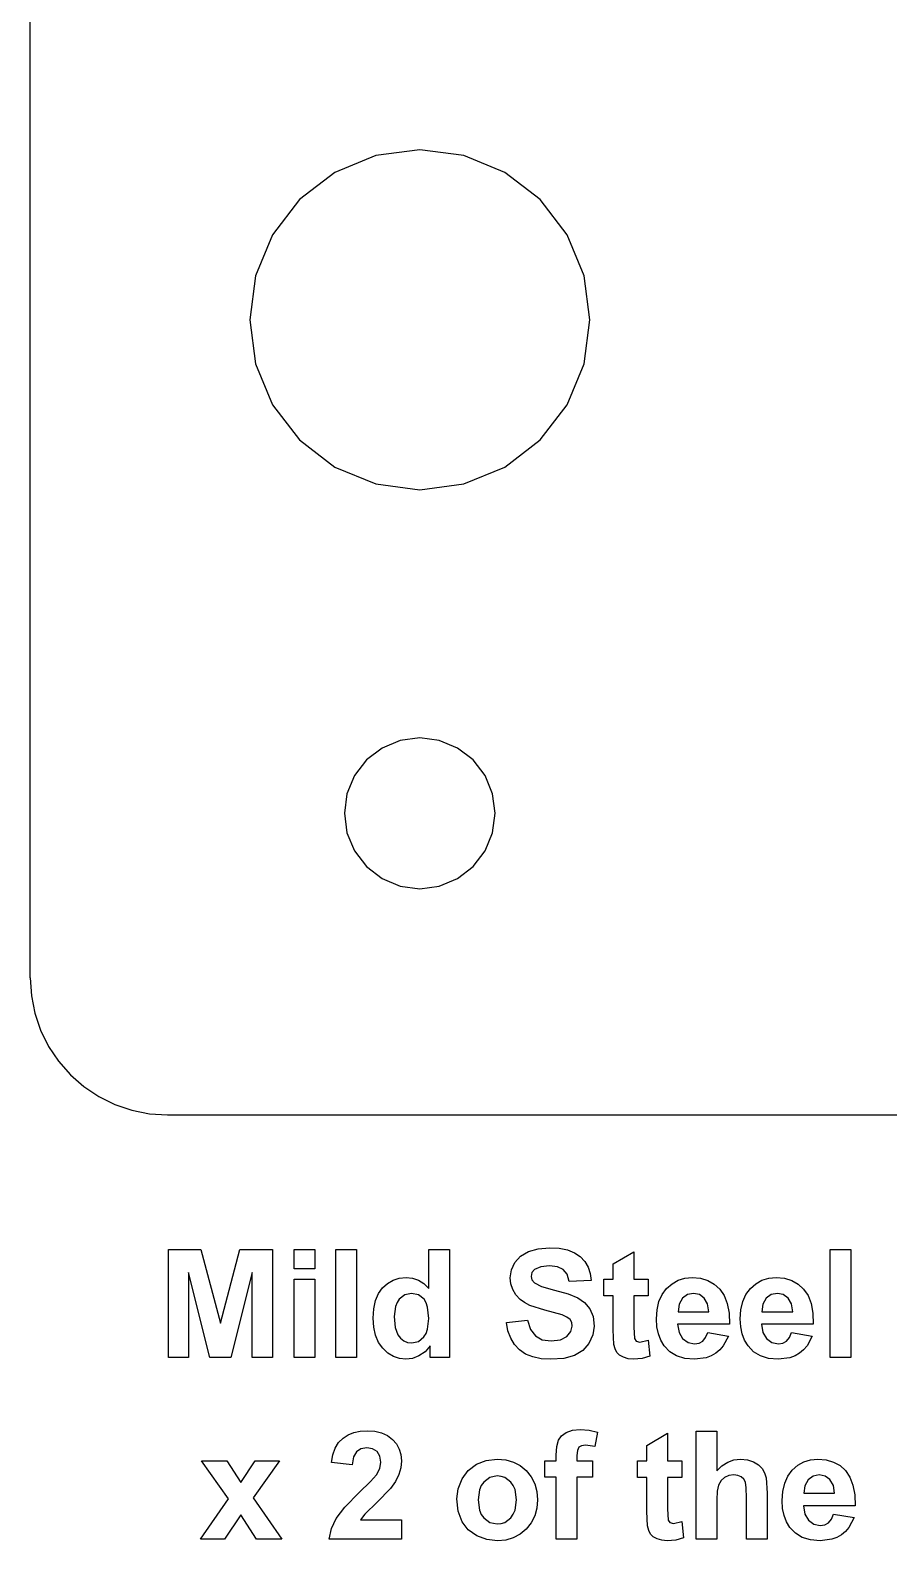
# Model space of a CAD drawing. Extents: x -235 to 145, y -3219 to -2628.
# Drawn here: x 7 to 38.3, y -3218.2 to -3163.1 of the extents above; entities that cross this region are included whole.
import ezdxf

# ---------------------------------------------------------------- set-up
doc = ezdxf.new("R2010")
doc.units = 0
doc.layers.add('Layer0', color=7, linetype='Continuous', true_color=0xffffff)
doc.layers.add('Mild Steel 2.5mm', color=7, linetype='Continuous', true_color=0xffffff)

msp = doc.modelspace()

# ---------------------------------------------------------------- linework, layer by layer
at = {"layer": 'Layer0'}
for p, q in [((7.034, -3197.69), (7.034, -3142.248)), ((19.629, -3167.702), (18.134, -3168.321)), ((21.234, -3167.49), (19.629, -3167.702)), ((22.838, -3167.702), (21.234, -3167.49)), ((24.334, -3168.321), (22.838, -3167.702)), ((18.134, -3168.321), (16.85, -3169.306)), ((25.618, -3169.306), (24.334, -3168.321)), ((16.85, -3169.306), (15.864, -3170.59)), ((26.603, -3170.59), (25.618, -3169.306)), ((15.864, -3170.59), (15.245, -3172.086)), ((27.222, -3172.086), (26.603, -3170.59)), ((15.245, -3172.086), (15.034, -3173.69)), ((27.434, -3173.69), (27.222, -3172.086)), ((15.034, -3173.69), (15.245, -3175.295)), ((27.222, -3175.295), (27.434, -3173.69)), ((15.245, -3175.295), (15.864, -3176.79)), ((26.603, -3176.79), (27.222, -3175.295)), ((15.864, -3176.79), (16.85, -3178.074)), ((25.618, -3178.074), (26.603, -3176.79)), ((16.85, -3178.074), (18.134, -3179.06)), ((24.334, -3179.06), (25.618, -3178.074)), ((18.134, -3179.06), (19.629, -3179.679)), ((22.838, -3179.679), (24.334, -3179.06)), ((19.629, -3179.679), (21.234, -3179.89)), ((21.234, -3179.89), (22.838, -3179.679)), ((19.859, -3189.309), (19.289, -3189.746)), ((20.522, -3189.034), (19.859, -3189.309)), ((21.234, -3188.94), (20.522, -3189.034)), ((21.946, -3189.034), (21.234, -3188.94)), ((22.609, -3189.309), (21.946, -3189.034)), ((23.178, -3189.746), (22.609, -3189.309)), ((19.289, -3189.746), (18.852, -3190.315)), ((23.615, -3190.315), (23.178, -3189.746)), ((18.852, -3190.315), (18.577, -3190.979)), ((23.89, -3190.979), (23.615, -3190.315)), ((18.577, -3190.979), (18.484, -3191.69)), ((23.984, -3191.69), (23.89, -3190.979)), ((18.484, -3191.69), (18.577, -3192.402)), ((23.89, -3192.402), (23.984, -3191.69)), ((18.577, -3192.402), (18.852, -3193.065)), ((23.615, -3193.065), (23.89, -3192.402)), ((18.852, -3193.065), (19.289, -3193.635)), ((23.178, -3193.635), (23.615, -3193.065)), ((19.289, -3193.635), (19.859, -3194.072)), ((22.609, -3194.072), (23.178, -3193.635)), ((19.859, -3194.072), (20.522, -3194.347)), ((20.522, -3194.347), (21.234, -3194.44)), ((21.234, -3194.44), (21.946, -3194.347)), ((21.946, -3194.347), (22.609, -3194.072)), ((7.034, -3197.69), (7.077, -3198.343)), ((7.077, -3198.343), (7.204, -3198.984)), ((7.204, -3198.984), (7.414, -3199.604)), ((7.414, -3199.604), (7.704, -3200.19)), ((7.704, -3200.19), (8.067, -3200.734)), ((8.067, -3200.734), (8.498, -3201.226)), ((8.498, -3201.226), (8.99, -3201.657)), ((8.99, -3201.657), (9.534, -3202.02)), ((9.534, -3202.02), (10.12, -3202.31)), ((10.12, -3202.31), (10.74, -3202.52)), ((10.74, -3202.52), (11.381, -3202.648)), ((11.381, -3202.648), (12.034, -3202.69)), ((12.034, -3202.69), (110.434, -3202.69))]:
    msp.add_line(p, q, dxfattribs=at)
at = {"layer": 'Mild Steel 2.5mm'}
for p, q in [((25.194, -3207.672, 0.02), (25.548, -3207.57, 0.02)), ((25.548, -3207.57, 0.02), (25.968, -3207.535, 0.02)), ((25.968, -3207.535, 0.02), (26.315, -3207.556, 0.02)), ((26.315, -3207.556, 0.02), (26.617, -3207.617, 0.02)), ((12.068, -3211.535, 0.02), (12.068, -3207.602, 0.02)), ((12.068, -3207.602, 0.02), (13.257, -3207.602, 0.02)), ((13.257, -3207.602, 0.02), (13.97, -3210.285, 0.02)), ((13.97, -3210.285, 0.02), (14.676, -3207.602, 0.02)), ((14.676, -3207.602, 0.02), (15.867, -3207.602, 0.02)), ((15.867, -3207.602, 0.02), (15.867, -3211.535, 0.02)), ((16.651, -3208.3, 0.02), (16.651, -3207.602, 0.02)), ((16.651, -3207.602, 0.02), (17.404, -3207.602, 0.02)), ((17.404, -3207.602, 0.02), (17.404, -3208.3, 0.02)), ((18.177, -3211.535, 0.02), (18.177, -3207.602, 0.02)), ((18.177, -3207.602, 0.02), (18.931, -3207.602, 0.02)), ((18.931, -3207.602, 0.02), (18.931, -3211.535, 0.02)), ((21.563, -3209.019, 0.02), (21.563, -3207.602, 0.02)), ((21.563, -3207.602, 0.02), (22.317, -3207.602, 0.02)), ((22.317, -3207.602, 0.02), (22.317, -3211.535, 0.02)), ((24.575, -3208.342, 0.02), (24.703, -3208.071, 0.02)), ((24.703, -3208.071, 0.02), (24.911, -3207.84, 0.02)), ((24.911, -3207.84, 0.02), (25.194, -3207.672, 0.02)), ((26.617, -3207.617, 0.02), (26.872, -3207.718, 0.02)), ((26.872, -3207.718, 0.02), (27.082, -3207.86, 0.02)), ((27.082, -3207.86, 0.02), (27.247, -3208.036, 0.02)), ((27.247, -3208.036, 0.02), (27.368, -3208.239, 0.02)), ((28.286, -3208.12, 0.02), (29.042, -3207.68, 0.02)), ((28.286, -3208.686, 0.02), (28.286, -3208.12, 0.02)), ((29.042, -3207.68, 0.02), (29.042, -3208.686, 0.02)), ((36.192, -3211.535, 0.02), (36.192, -3207.602, 0.02)), ((36.192, -3207.602, 0.02), (36.946, -3207.602, 0.02)), ((36.946, -3207.602, 0.02), (36.946, -3211.535, 0.02)), ((13.584, -3211.535, 0.02), (12.806, -3208.44, 0.02)), ((12.806, -3208.44, 0.02), (12.806, -3211.535, 0.02)), ((15.129, -3208.44, 0.02), (14.349, -3211.535, 0.02)), ((15.129, -3211.535, 0.02), (15.129, -3208.44, 0.02)), ((17.404, -3208.3, 0.02), (16.651, -3208.3, 0.02)), ((16.651, -3211.535, 0.02), (16.651, -3208.686, 0.02)), ((16.651, -3208.686, 0.02), (17.404, -3208.686, 0.02)), ((17.404, -3208.686, 0.02), (17.404, -3211.535, 0.02)), ((20.261, -3208.716, 0.02), (20.487, -3208.645, 0.02)), ((20.487, -3208.645, 0.02), (20.736, -3208.622, 0.02)), ((20.736, -3208.622, 0.02), (20.967, -3208.647, 0.02)), ((20.967, -3208.647, 0.02), (21.182, -3208.721, 0.02)), ((24.532, -3208.633, 0.02), (24.575, -3208.342, 0.02)), ((24.555, -3208.857, 0.02), (24.532, -3208.633, 0.02)), ((25.323, -3208.442, 0.02), (25.292, -3208.579, 0.02)), ((25.292, -3208.579, 0.02), (25.321, -3208.708, 0.02)), ((25.418, -3208.335, 0.02), (25.323, -3208.442, 0.02)), ((25.651, -3208.228, 0.02), (25.418, -3208.335, 0.02)), ((25.96, -3208.193, 0.02), (25.651, -3208.228, 0.02)), ((26.253, -3208.226, 0.02), (25.96, -3208.193, 0.02)), ((26.463, -3208.325, 0.02), (26.253, -3208.226, 0.02)), ((26.601, -3208.501, 0.02), (26.463, -3208.325, 0.02)), ((26.681, -3208.761, 0.02), (26.601, -3208.501, 0.02)), ((27.368, -3208.239, 0.02), (27.444, -3208.469, 0.02)), ((27.444, -3208.469, 0.02), (27.475, -3208.727, 0.02)), ((27.94, -3209.287, 0.02), (27.94, -3208.686, 0.02)), ((27.94, -3208.686, 0.02), (28.286, -3208.686, 0.02)), ((29.042, -3208.686, 0.02), (29.557, -3208.686, 0.02)), ((29.557, -3208.686, 0.02), (29.557, -3209.287, 0.02)), ((30.65, -3208.722, 0.02), (30.896, -3208.647, 0.02)), ((30.896, -3208.647, 0.02), (31.167, -3208.622, 0.02)), ((31.167, -3208.622, 0.02), (31.468, -3208.648, 0.02)), ((31.468, -3208.648, 0.02), (31.736, -3208.727, 0.02)), ((33.706, -3208.722, 0.02), (33.952, -3208.647, 0.02)), ((33.952, -3208.647, 0.02), (34.223, -3208.622, 0.02)), ((34.223, -3208.622, 0.02), (34.524, -3208.648, 0.02)), ((34.524, -3208.648, 0.02), (34.791, -3208.727, 0.02)), ((19.62, -3209.463, 0.02), (19.726, -3209.209, 0.02)), ((19.726, -3209.209, 0.02), (19.875, -3208.999, 0.02)), ((19.875, -3208.999, 0.02), (20.057, -3208.834, 0.02)), ((20.057, -3208.834, 0.02), (20.261, -3208.716, 0.02)), ((20.935, -3209.199, 0.02), (20.688, -3209.252, 0.02)), ((21.186, -3209.253, 0.02), (20.935, -3209.199, 0.02)), ((21.182, -3208.721, 0.02), (21.38, -3208.845, 0.02)), ((21.38, -3208.845, 0.02), (21.563, -3209.019, 0.02)), ((24.623, -3209.064, 0.02), (24.555, -3208.857, 0.02)), ((24.736, -3209.253, 0.02), (24.623, -3209.064, 0.02)), ((25.321, -3208.708, 0.02), (25.41, -3208.818, 0.02)), ((25.41, -3208.818, 0.02), (25.667, -3208.947, 0.02)), ((25.667, -3208.947, 0.02), (26.139, -3209.081, 0.02)), ((26.139, -3209.081, 0.02), (26.643, -3209.22, 0.02)), ((26.643, -3209.22, 0.02), (26.997, -3209.364, 0.02)), ((27.475, -3208.727, 0.02), (26.681, -3208.761, 0.02)), ((30.069, -3209.243, 0.02), (30.231, -3209.023, 0.02)), ((30.231, -3209.023, 0.02), (30.428, -3208.848, 0.02)), ((30.428, -3208.848, 0.02), (30.65, -3208.722, 0.02)), ((31.213, -3209.199, 0.02), (30.987, -3209.244, 0.02)), ((31.426, -3209.241, 0.02), (31.213, -3209.199, 0.02)), ((31.736, -3208.727, 0.02), (31.97, -3208.858, 0.02)), ((31.97, -3208.858, 0.02), (32.17, -3209.042, 0.02)), ((32.17, -3209.042, 0.02), (32.33, -3209.28, 0.02)), ((33.124, -3209.243, 0.02), (33.286, -3209.023, 0.02)), ((33.286, -3209.023, 0.02), (33.484, -3208.848, 0.02)), ((33.484, -3208.848, 0.02), (33.706, -3208.722, 0.02)), ((34.268, -3209.199, 0.02), (34.043, -3209.244, 0.02)), ((34.482, -3209.241, 0.02), (34.268, -3209.199, 0.02)), ((34.791, -3208.727, 0.02), (35.025, -3208.858, 0.02)), ((35.025, -3208.858, 0.02), (35.226, -3209.042, 0.02)), ((35.226, -3209.042, 0.02), (35.386, -3209.28, 0.02)), ((19.535, -3210.1, 0.02), (19.556, -3209.76, 0.02)), ((19.556, -3209.76, 0.02), (19.62, -3209.463, 0.02)), ((20.35, -3209.678, 0.02), (20.304, -3210.049, 0.02)), ((20.406, -3209.532, 0.02), (20.35, -3209.678, 0.02)), ((20.486, -3209.412, 0.02), (20.406, -3209.532, 0.02)), ((20.688, -3209.252, 0.02), (20.486, -3209.412, 0.02)), ((21.388, -3209.415, 0.02), (21.186, -3209.253, 0.02)), ((21.466, -3209.54, 0.02), (21.388, -3209.415, 0.02)), ((21.521, -3209.699, 0.02), (21.466, -3209.54, 0.02)), ((21.565, -3210.122, 0.02), (21.521, -3209.699, 0.02)), ((24.895, -3209.424, 0.02), (24.736, -3209.253, 0.02)), ((25.047, -3209.535, 0.02), (24.895, -3209.424, 0.02)), ((25.247, -3209.637, 0.02), (25.047, -3209.535, 0.02)), ((25.791, -3209.813, 0.02), (25.247, -3209.637, 0.02)), ((26.997, -3209.364, 0.02), (27.244, -3209.537, 0.02)), ((27.244, -3209.537, 0.02), (27.431, -3209.763, 0.02)), ((27.431, -3209.763, 0.02), (27.549, -3210.047, 0.02)), ((28.286, -3209.287, 0.02), (27.94, -3209.287, 0.02)), ((28.286, -3210.529, 0.02), (28.286, -3209.287, 0.02)), ((29.557, -3209.287, 0.02), (29.042, -3209.287, 0.02)), ((29.042, -3209.287, 0.02), (29.042, -3210.435, 0.02)), ((29.884, -3209.797, 0.02), (29.953, -3209.501, 0.02)), ((29.953, -3209.501, 0.02), (30.069, -3209.243, 0.02)), ((30.685, -3209.59, 0.02), (30.647, -3209.867, 0.02)), ((30.805, -3209.378, 0.02), (30.685, -3209.59, 0.02)), ((30.987, -3209.244, 0.02), (30.805, -3209.378, 0.02)), ((31.604, -3209.369, 0.02), (31.426, -3209.241, 0.02)), ((31.727, -3209.579, 0.02), (31.604, -3209.369, 0.02)), ((31.773, -3209.867, 0.02), (31.727, -3209.579, 0.02)), ((32.33, -3209.28, 0.02), (32.442, -3209.573, 0.02)), ((32.442, -3209.573, 0.02), (32.506, -3209.923, 0.02)), ((32.939, -3209.797, 0.02), (33.009, -3209.501, 0.02)), ((33.009, -3209.501, 0.02), (33.124, -3209.243, 0.02)), ((33.74, -3209.59, 0.02), (33.702, -3209.867, 0.02)), ((33.86, -3209.378, 0.02), (33.74, -3209.59, 0.02)), ((34.043, -3209.244, 0.02), (33.86, -3209.378, 0.02)), ((34.66, -3209.369, 0.02), (34.482, -3209.241, 0.02)), ((34.783, -3209.579, 0.02), (34.66, -3209.369, 0.02)), ((34.829, -3209.867, 0.02), (34.783, -3209.579, 0.02)), ((35.386, -3209.28, 0.02), (35.498, -3209.573, 0.02)), ((35.498, -3209.573, 0.02), (35.562, -3209.923, 0.02)), ((19.556, -3210.435, 0.02), (19.535, -3210.1, 0.02)), ((20.304, -3210.049, 0.02), (20.336, -3210.442, 0.02)), ((21.52, -3210.507, 0.02), (21.565, -3210.122, 0.02)), ((24.39, -3210.256, 0.02), (25.163, -3210.181, 0.02)), ((24.449, -3210.566, 0.02), (24.39, -3210.256, 0.02)), ((25.163, -3210.181, 0.02), (25.269, -3210.518, 0.02)), ((26.427, -3209.985, 0.02), (25.791, -3209.813, 0.02)), ((26.6, -3210.064, 0.02), (26.427, -3209.985, 0.02)), ((26.712, -3210.155, 0.02), (26.6, -3210.064, 0.02)), ((26.774, -3210.263, 0.02), (26.712, -3210.155, 0.02)), ((26.794, -3210.393, 0.02), (26.774, -3210.263, 0.02)), ((27.549, -3210.047, 0.02), (27.588, -3210.39, 0.02)), ((29.86, -3210.132, 0.02), (29.884, -3209.797, 0.02)), ((29.878, -3210.416, 0.02), (29.86, -3210.132, 0.02)), ((32.522, -3210.328, 0.02), (30.633, -3210.328, 0.02)), ((30.633, -3210.328, 0.02), (30.683, -3210.626, 0.02)), ((30.647, -3209.867, 0.02), (31.773, -3209.867, 0.02)), ((32.506, -3209.923, 0.02), (32.522, -3210.328, 0.02)), ((32.916, -3210.132, 0.02), (32.939, -3209.797, 0.02)), ((32.934, -3210.416, 0.02), (32.916, -3210.132, 0.02)), ((35.577, -3210.328, 0.02), (33.689, -3210.328, 0.02)), ((33.689, -3210.328, 0.02), (33.738, -3210.626, 0.02)), ((33.702, -3209.867, 0.02), (34.829, -3209.867, 0.02)), ((35.562, -3209.923, 0.02), (35.577, -3210.328, 0.02)), ((19.622, -3210.73, 0.02), (19.556, -3210.435, 0.02)), ((19.731, -3210.987, 0.02), (19.622, -3210.73, 0.02)), ((20.336, -3210.442, 0.02), (20.431, -3210.709, 0.02)), ((20.431, -3210.709, 0.02), (20.531, -3210.838, 0.02)), ((20.531, -3210.838, 0.02), (20.649, -3210.93, 0.02)), ((21.181, -3210.949, 0.02), (21.383, -3210.783, 0.02)), ((21.383, -3210.783, 0.02), (21.463, -3210.659, 0.02)), ((21.463, -3210.659, 0.02), (21.52, -3210.507, 0.02)), ((24.549, -3210.837, 0.02), (24.449, -3210.566, 0.02)), ((24.688, -3211.068, 0.02), (24.549, -3210.837, 0.02)), ((25.269, -3210.518, 0.02), (25.446, -3210.752, 0.02)), ((25.446, -3210.752, 0.02), (25.696, -3210.889, 0.02)), ((25.696, -3210.889, 0.02), (26.021, -3210.934, 0.02)), ((26.358, -3210.894, 0.02), (26.6, -3210.772, 0.02)), ((26.6, -3210.772, 0.02), (26.745, -3210.596, 0.02)), ((26.745, -3210.596, 0.02), (26.794, -3210.393, 0.02)), ((27.541, -3210.717, 0.02), (27.4, -3211.023, 0.02)), ((27.588, -3210.39, 0.02), (27.541, -3210.717, 0.02)), ((28.31, -3211.061, 0.02), (28.286, -3210.529, 0.02)), ((29.042, -3210.435, 0.02), (29.057, -3210.842, 0.02)), ((29.057, -3210.842, 0.02), (29.124, -3210.937, 0.02)), ((29.931, -3210.674, 0.02), (29.878, -3210.416, 0.02)), ((30.019, -3210.907, 0.02), (29.931, -3210.674, 0.02)), ((30.683, -3210.626, 0.02), (30.816, -3210.85, 0.02)), ((30.816, -3210.85, 0.02), (31.011, -3210.99, 0.02)), ((31.548, -3210.94, 0.02), (31.654, -3210.814, 0.02)), ((31.654, -3210.814, 0.02), (31.73, -3210.629, 0.02)), ((31.73, -3210.629, 0.02), (32.482, -3210.755, 0.02)), ((32.482, -3210.755, 0.02), (32.295, -3211.119, 0.02)), ((32.987, -3210.674, 0.02), (32.934, -3210.416, 0.02)), ((33.075, -3210.907, 0.02), (32.987, -3210.674, 0.02)), ((33.738, -3210.626, 0.02), (33.871, -3210.85, 0.02)), ((33.871, -3210.85, 0.02), (34.067, -3210.99, 0.02)), ((34.604, -3210.94, 0.02), (34.71, -3210.814, 0.02)), ((34.71, -3210.814, 0.02), (34.786, -3210.629, 0.02)), ((34.786, -3210.629, 0.02), (35.537, -3210.755, 0.02)), ((35.537, -3210.755, 0.02), (35.35, -3211.119, 0.02)), ((19.885, -3211.204, 0.02), (19.731, -3210.987, 0.02)), ((20.068, -3211.377, 0.02), (19.885, -3211.204, 0.02)), ((20.27, -3211.501, 0.02), (20.068, -3211.377, 0.02)), ((20.649, -3210.93, 0.02), (20.786, -3210.986, 0.02)), ((20.786, -3210.986, 0.02), (20.94, -3211.004, 0.02)), ((20.94, -3211.004, 0.02), (21.181, -3210.949, 0.02)), ((21.426, -3211.33, 0.02), (21.205, -3211.48, 0.02)), ((21.616, -3211.117, 0.02), (21.426, -3211.33, 0.02)), ((21.616, -3211.535, 0.02), (21.616, -3211.117, 0.02)), ((24.868, -3211.26, 0.02), (24.688, -3211.068, 0.02)), ((25.089, -3211.411, 0.02), (24.868, -3211.26, 0.02)), ((25.354, -3211.519, 0.02), (25.089, -3211.411, 0.02)), ((26.021, -3210.934, 0.02), (26.358, -3210.894, 0.02)), ((27.174, -3211.28, 0.02), (26.869, -3211.462, 0.02)), ((27.4, -3211.023, 0.02), (27.174, -3211.28, 0.02)), ((28.351, -3211.227, 0.02), (28.31, -3211.061, 0.02)), ((28.416, -3211.354, 0.02), (28.351, -3211.227, 0.02)), ((28.514, -3211.453, 0.02), (28.416, -3211.354, 0.02)), ((29.124, -3210.937, 0.02), (29.251, -3210.975, 0.02)), ((29.251, -3210.975, 0.02), (29.555, -3210.902, 0.02)), ((29.555, -3210.902, 0.02), (29.619, -3211.487, 0.02)), ((30.142, -3211.114, 0.02), (30.019, -3210.907, 0.02)), ((30.345, -3211.327, 0.02), (30.142, -3211.114, 0.02)), ((30.596, -3211.478, 0.02), (30.345, -3211.327, 0.02)), ((31.011, -3210.99, 0.02), (31.25, -3211.036, 0.02)), ((31.25, -3211.036, 0.02), (31.413, -3211.012, 0.02)), ((31.413, -3211.012, 0.02), (31.548, -3210.94, 0.02)), ((32.024, -3211.384, 0.02), (31.858, -3211.478, 0.02)), ((32.17, -3211.264, 0.02), (32.024, -3211.384, 0.02)), ((32.295, -3211.119, 0.02), (32.17, -3211.264, 0.02)), ((33.198, -3211.114, 0.02), (33.075, -3210.907, 0.02)), ((33.4, -3211.327, 0.02), (33.198, -3211.114, 0.02)), ((33.651, -3211.478, 0.02), (33.4, -3211.327, 0.02)), ((34.067, -3210.99, 0.02), (34.306, -3211.036, 0.02)), ((34.306, -3211.036, 0.02), (34.469, -3211.012, 0.02)), ((34.469, -3211.012, 0.02), (34.604, -3210.94, 0.02)), ((35.08, -3211.384, 0.02), (34.914, -3211.478, 0.02)), ((35.226, -3211.264, 0.02), (35.08, -3211.384, 0.02)), ((35.35, -3211.119, 0.02), (35.226, -3211.264, 0.02)), ((12.806, -3211.535, 0.02), (12.068, -3211.535, 0.02)), ((14.349, -3211.535, 0.02), (13.584, -3211.535, 0.02)), ((15.867, -3211.535, 0.02), (15.129, -3211.535, 0.02)), ((17.404, -3211.535, 0.02), (16.651, -3211.535, 0.02)), ((18.931, -3211.535, 0.02), (18.177, -3211.535, 0.02)), ((20.489, -3211.575, 0.02), (20.27, -3211.501, 0.02)), ((20.726, -3211.6, 0.02), (20.489, -3211.575, 0.02)), ((20.966, -3211.57, 0.02), (20.726, -3211.6, 0.02)), ((21.205, -3211.48, 0.02), (20.966, -3211.57, 0.02)), ((22.317, -3211.535, 0.02), (21.616, -3211.535, 0.02)), ((25.662, -3211.584, 0.02), (25.354, -3211.519, 0.02)), ((26.013, -3211.605, 0.02), (25.662, -3211.584, 0.02)), ((26.484, -3211.569, 0.02), (26.013, -3211.605, 0.02)), ((26.869, -3211.462, 0.02), (26.484, -3211.569, 0.02)), ((28.656, -3211.531, 0.02), (28.514, -3211.453, 0.02)), ((28.83, -3211.583, 0.02), (28.656, -3211.531, 0.02)), ((29.023, -3211.6, 0.02), (28.83, -3211.583, 0.02)), ((29.339, -3211.572, 0.02), (29.023, -3211.6, 0.02)), ((29.619, -3211.487, 0.02), (29.339, -3211.572, 0.02)), ((30.895, -3211.569, 0.02), (30.596, -3211.478, 0.02)), ((31.242, -3211.6, 0.02), (30.895, -3211.569, 0.02)), ((31.672, -3211.546, 0.02), (31.242, -3211.6, 0.02)), ((31.858, -3211.478, 0.02), (31.672, -3211.546, 0.02)), ((33.95, -3211.569, 0.02), (33.651, -3211.478, 0.02)), ((34.298, -3211.6, 0.02), (33.95, -3211.569, 0.02)), ((34.728, -3211.546, 0.02), (34.298, -3211.6, 0.02)), ((34.914, -3211.478, 0.02), (34.728, -3211.546, 0.02)), ((36.946, -3211.535, 0.02), (36.192, -3211.535, 0.02)), ((26.567, -3214.27, 0.02), (26.8, -3214.187, 0.02)), ((26.8, -3214.187, 0.02), (27.086, -3214.159, 0.02)), ((27.086, -3214.159, 0.02), (27.405, -3214.183, 0.02)), ((27.405, -3214.183, 0.02), (27.717, -3214.256, 0.02)), ((18.152, -3214.84, 0.02), (18.275, -3214.639, 0.02)), ((18.275, -3214.639, 0.02), (18.435, -3214.481, 0.02)), ((18.435, -3214.481, 0.02), (18.623, -3214.363, 0.02)), ((18.623, -3214.363, 0.02), (18.833, -3214.278, 0.02)), ((18.833, -3214.278, 0.02), (19.065, -3214.227, 0.02)), ((19.065, -3214.227, 0.02), (19.32, -3214.21, 0.02)), ((19.32, -3214.21, 0.02), (19.595, -3214.23, 0.02)), ((19.595, -3214.23, 0.02), (19.84, -3214.289, 0.02)), ((19.84, -3214.289, 0.02), (20.053, -3214.387, 0.02)), ((20.053, -3214.387, 0.02), (20.235, -3214.524, 0.02)), ((20.235, -3214.524, 0.02), (20.38, -3214.691, 0.02)), ((20.38, -3214.691, 0.02), (20.484, -3214.876, 0.02)), ((26.228, -3214.782, 0.02), (26.286, -3214.559, 0.02)), ((26.286, -3214.559, 0.02), (26.394, -3214.398, 0.02)), ((26.394, -3214.398, 0.02), (26.567, -3214.27, 0.02)), ((27.269, -3214.739, 0.02), (27.128, -3214.758, 0.02)), ((27.615, -3214.782, 0.02), (27.269, -3214.739, 0.02)), ((27.717, -3214.256, 0.02), (27.615, -3214.782, 0.02)), ((29.512, -3214.744, 0.02), (30.268, -3214.304, 0.02)), ((29.512, -3215.31, 0.02), (29.512, -3214.744, 0.02)), ((30.268, -3214.304, 0.02), (30.268, -3215.31, 0.02)), ((31.304, -3218.159, 0.02), (31.304, -3214.226, 0.02)), ((31.304, -3214.226, 0.02), (32.058, -3214.226, 0.02)), ((32.058, -3214.226, 0.02), (32.058, -3215.672, 0.02)), ((18.013, -3215.374, 0.02), (18.065, -3215.085, 0.02)), ((18.065, -3215.085, 0.02), (18.152, -3214.84, 0.02)), ((18.816, -3215.167, 0.02), (18.765, -3215.45, 0.02)), ((18.926, -3214.977, 0.02), (18.816, -3215.167, 0.02)), ((19.089, -3214.871, 0.02), (18.926, -3214.977, 0.02)), ((19.301, -3214.835, 0.02), (19.089, -3214.871, 0.02)), ((19.514, -3214.869, 0.02), (19.301, -3214.835, 0.02)), ((19.675, -3214.971, 0.02), (19.514, -3214.869, 0.02)), ((19.777, -3215.135, 0.02), (19.675, -3214.971, 0.02)), ((19.811, -3215.358, 0.02), (19.777, -3215.135, 0.02)), ((20.484, -3214.876, 0.02), (20.547, -3215.081, 0.02)), ((20.547, -3215.081, 0.02), (20.567, -3215.305, 0.02)), ((23.3, -3215.431, 0.02), (23.659, -3215.292, 0.02)), ((23.659, -3215.292, 0.02), (24.058, -3215.246, 0.02)), ((24.058, -3215.246, 0.02), (24.366, -3215.272, 0.02)), ((24.366, -3215.272, 0.02), (24.646, -3215.351, 0.02)), ((26.209, -3215.095, 0.02), (26.228, -3214.782, 0.02)), ((26.209, -3215.31, 0.02), (26.209, -3215.095, 0.02)), ((26.981, -3214.927, 0.02), (26.963, -3215.109, 0.02)), ((26.963, -3215.109, 0.02), (26.963, -3215.31, 0.02)), ((27.034, -3214.815, 0.02), (26.981, -3214.927, 0.02)), ((27.128, -3214.758, 0.02), (27.034, -3214.815, 0.02)), ((32.458, -3215.352, 0.02), (32.685, -3215.272, 0.02)), ((32.685, -3215.272, 0.02), (32.93, -3215.246, 0.02)), ((32.93, -3215.246, 0.02), (33.177, -3215.27, 0.02)), ((33.177, -3215.27, 0.02), (33.399, -3215.342, 0.02)), ((35.232, -3215.346, 0.02), (35.478, -3215.271, 0.02)), ((35.478, -3215.271, 0.02), (35.749, -3215.246, 0.02)), ((35.749, -3215.246, 0.02), (36.05, -3215.272, 0.02)), ((36.05, -3215.272, 0.02), (36.318, -3215.351, 0.02)), ((14.266, -3216.692, 0.02), (13.281, -3215.31, 0.02)), ((13.281, -3215.31, 0.02), (14.201, -3215.31, 0.02)), ((14.201, -3215.31, 0.02), (14.706, -3216.093, 0.02)), ((14.706, -3216.093, 0.02), (15.237, -3215.31, 0.02)), ((16.122, -3215.31, 0.02), (15.156, -3216.659, 0.02)), ((15.237, -3215.31, 0.02), (16.122, -3215.31, 0.02)), ((18.765, -3215.45, 0.02), (18.013, -3215.374, 0.02)), ((19.441, -3216.065, 0.02), (19.655, -3215.82, 0.02)), ((19.655, -3215.82, 0.02), (19.772, -3215.588, 0.02)), ((19.772, -3215.588, 0.02), (19.811, -3215.358, 0.02)), ((20.472, -3215.81, 0.02), (20.349, -3216.056, 0.02)), ((20.544, -3215.564, 0.02), (20.472, -3215.81, 0.02)), ((20.567, -3215.305, 0.02), (20.544, -3215.564, 0.02)), ((22.775, -3215.967, 0.02), (22.999, -3215.657, 0.02)), ((22.999, -3215.657, 0.02), (23.3, -3215.431, 0.02)), ((24.646, -3215.351, 0.02), (24.896, -3215.482, 0.02)), ((24.896, -3215.482, 0.02), (25.117, -3215.666, 0.02)), ((25.117, -3215.666, 0.02), (25.298, -3215.889, 0.02)), ((25.791, -3215.31, 0.02), (26.209, -3215.31, 0.02)), ((25.791, -3215.903, 0.02), (25.791, -3215.31, 0.02)), ((26.963, -3215.31, 0.02), (27.526, -3215.31, 0.02)), ((27.526, -3215.31, 0.02), (27.526, -3215.903, 0.02)), ((29.166, -3215.911, 0.02), (29.166, -3215.31, 0.02)), ((29.166, -3215.31, 0.02), (29.512, -3215.31, 0.02)), ((30.268, -3215.31, 0.02), (30.783, -3215.31, 0.02)), ((30.783, -3215.31, 0.02), (30.783, -3215.911, 0.02)), ((32.058, -3215.672, 0.02), (32.249, -3215.486, 0.02)), ((32.249, -3215.486, 0.02), (32.458, -3215.352, 0.02)), ((32.5, -3215.845, 0.02), (32.342, -3215.914, 0.02)), ((32.677, -3215.822, 0.02), (32.5, -3215.845, 0.02)), ((32.827, -3215.84, 0.02), (32.677, -3215.822, 0.02)), ((32.95, -3215.894, 0.02), (32.827, -3215.84, 0.02)), ((33.399, -3215.342, 0.02), (33.582, -3215.452, 0.02)), ((33.582, -3215.452, 0.02), (33.714, -3215.589, 0.02)), ((33.714, -3215.589, 0.02), (33.803, -3215.747, 0.02)), ((33.803, -3215.747, 0.02), (33.859, -3215.922, 0.02)), ((34.651, -3215.866, 0.02), (34.813, -3215.647, 0.02)), ((34.813, -3215.647, 0.02), (35.01, -3215.471, 0.02)), ((35.01, -3215.471, 0.02), (35.232, -3215.346, 0.02)), ((35.795, -3215.822, 0.02), (35.569, -3215.867, 0.02)), ((36.008, -3215.865, 0.02), (35.795, -3215.822, 0.02)), ((36.318, -3215.351, 0.02), (36.552, -3215.482, 0.02)), ((36.552, -3215.482, 0.02), (36.752, -3215.666, 0.02)), ((36.752, -3215.666, 0.02), (36.912, -3215.903, 0.02)), ((19.03, -3216.464, 0.02), (19.441, -3216.065, 0.02)), ((20.17, -3216.313, 0.02), (19.677, -3216.815, 0.02)), ((20.349, -3216.056, 0.02), (20.17, -3216.313, 0.02)), ((22.59, -3216.694, 0.02), (22.636, -3216.325, 0.02)), ((22.636, -3216.325, 0.02), (22.775, -3215.967, 0.02)), ((23.413, -3216.36, 0.02), (23.363, -3216.735, 0.02)), ((23.476, -3216.21, 0.02), (23.413, -3216.36, 0.02)), ((23.564, -3216.085, 0.02), (23.476, -3216.21, 0.02)), ((23.789, -3215.916, 0.02), (23.564, -3216.085, 0.02)), ((24.06, -3215.86, 0.02), (23.789, -3215.916, 0.02)), ((24.202, -3215.874, 0.02), (24.06, -3215.86, 0.02)), ((24.332, -3215.916, 0.02), (24.202, -3215.874, 0.02)), ((24.555, -3216.085, 0.02), (24.332, -3215.916, 0.02)), ((24.643, -3216.21, 0.02), (24.555, -3216.085, 0.02)), ((24.705, -3216.359, 0.02), (24.643, -3216.21, 0.02)), ((24.755, -3216.729, 0.02), (24.705, -3216.359, 0.02)), ((25.298, -3215.889, 0.02), (25.427, -3216.141, 0.02)), ((25.427, -3216.141, 0.02), (25.505, -3216.42, 0.02)), ((26.209, -3215.903, 0.02), (25.791, -3215.903, 0.02)), ((26.209, -3218.159, 0.02), (26.209, -3215.903, 0.02)), ((27.526, -3215.903, 0.02), (26.963, -3215.903, 0.02)), ((26.963, -3215.903, 0.02), (26.963, -3218.159, 0.02)), ((29.512, -3215.911, 0.02), (29.166, -3215.911, 0.02)), ((29.512, -3217.153, 0.02), (29.512, -3215.911, 0.02)), ((30.783, -3215.911, 0.02), (30.268, -3215.911, 0.02)), ((30.268, -3215.911, 0.02), (30.268, -3217.059, 0.02)), ((32.126, -3216.189, 0.02), (32.075, -3216.416, 0.02)), ((32.214, -3216.028, 0.02), (32.126, -3216.189, 0.02)), ((32.342, -3215.914, 0.02), (32.214, -3216.028, 0.02)), ((33.042, -3215.977, 0.02), (32.95, -3215.894, 0.02)), ((33.101, -3216.085, 0.02), (33.042, -3215.977, 0.02)), ((33.133, -3216.288, 0.02), (33.101, -3216.085, 0.02)), ((33.144, -3216.654, 0.02), (33.133, -3216.288, 0.02)), ((33.859, -3215.922, 0.02), (33.898, -3216.488, 0.02)), ((34.466, -3216.421, 0.02), (34.535, -3216.125, 0.02)), ((34.535, -3216.125, 0.02), (34.651, -3215.866, 0.02)), ((35.267, -3216.214, 0.02), (35.229, -3216.49, 0.02)), ((35.387, -3216.002, 0.02), (35.267, -3216.214, 0.02)), ((35.569, -3215.867, 0.02), (35.387, -3216.002, 0.02)), ((36.186, -3215.993, 0.02), (36.008, -3215.865, 0.02)), ((36.309, -3216.202, 0.02), (36.186, -3215.993, 0.02)), ((36.355, -3216.49, 0.02), (36.309, -3216.202, 0.02)), ((36.912, -3215.903, 0.02), (37.024, -3216.197, 0.02)), ((37.024, -3216.197, 0.02), (37.088, -3216.547, 0.02)), ((13.238, -3218.159, 0.02), (14.266, -3216.692, 0.02)), ((15.156, -3216.659, 0.02), (16.211, -3218.159, 0.02)), ((18.502, -3216.993, 0.02), (19.03, -3216.464, 0.02)), ((19.677, -3216.815, 0.02), (19.225, -3217.25, 0.02)), ((22.636, -3217.148, 0.02), (22.59, -3216.694, 0.02)), ((23.363, -3216.735, 0.02), (23.413, -3217.109, 0.02)), ((24.705, -3217.108, 0.02), (24.755, -3216.729, 0.02)), ((25.53, -3216.727, 0.02), (25.504, -3217.036, 0.02)), ((25.505, -3216.42, 0.02), (25.53, -3216.727, 0.02)), ((32.075, -3216.416, 0.02), (32.058, -3216.732, 0.02)), ((32.058, -3216.732, 0.02), (32.058, -3218.159, 0.02)), ((33.144, -3218.159, 0.02), (33.144, -3216.654, 0.02)), ((33.898, -3216.488, 0.02), (33.898, -3218.159, 0.02)), ((34.443, -3216.756, 0.02), (34.466, -3216.421, 0.02)), ((34.46, -3217.04, 0.02), (34.443, -3216.756, 0.02)), ((37.104, -3216.952, 0.02), (35.215, -3216.952, 0.02)), ((35.215, -3216.952, 0.02), (35.265, -3217.25, 0.02)), ((35.229, -3216.49, 0.02), (36.355, -3216.49, 0.02)), ((37.088, -3216.547, 0.02), (37.104, -3216.952, 0.02)), ((14.706, -3217.277, 0.02), (14.121, -3218.159, 0.02)), ((15.285, -3218.159, 0.02), (14.706, -3217.277, 0.02)), ((18.011, -3217.773, 0.02), (18.182, -3217.407, 0.02)), ((18.182, -3217.407, 0.02), (18.502, -3216.993, 0.02)), ((19.225, -3217.25, 0.02), (19.07, -3217.459, 0.02)), ((19.07, -3217.459, 0.02), (20.567, -3217.459, 0.02)), ((20.567, -3217.459, 0.02), (20.567, -3218.159, 0.02)), ((22.775, -3217.527, 0.02), (22.636, -3217.148, 0.02)), ((23.413, -3217.109, 0.02), (23.476, -3217.259, 0.02)), ((23.476, -3217.259, 0.02), (23.564, -3217.384, 0.02)), ((23.564, -3217.384, 0.02), (23.789, -3217.553, 0.02)), ((24.332, -3217.553, 0.02), (24.555, -3217.384, 0.02)), ((24.555, -3217.384, 0.02), (24.643, -3217.258, 0.02)), ((24.643, -3217.258, 0.02), (24.705, -3217.108, 0.02)), ((25.426, -3217.318, 0.02), (25.296, -3217.572, 0.02)), ((25.504, -3217.036, 0.02), (25.426, -3217.318, 0.02)), ((29.536, -3217.684, 0.02), (29.512, -3217.153, 0.02)), ((30.268, -3217.059, 0.02), (30.283, -3217.466, 0.02)), ((30.283, -3217.466, 0.02), (30.35, -3217.561, 0.02)), ((34.513, -3217.298, 0.02), (34.46, -3217.04, 0.02)), ((34.601, -3217.531, 0.02), (34.513, -3217.298, 0.02)), ((35.265, -3217.25, 0.02), (35.398, -3217.474, 0.02)), ((35.398, -3217.474, 0.02), (35.594, -3217.614, 0.02)), ((36.13, -3217.564, 0.02), (36.236, -3217.438, 0.02)), ((36.236, -3217.438, 0.02), (36.313, -3217.252, 0.02)), ((36.313, -3217.252, 0.02), (37.064, -3217.378, 0.02)), ((37.064, -3217.378, 0.02), (36.877, -3217.742, 0.02)), ((17.925, -3218.159, 0.02), (18.011, -3217.773, 0.02)), ((23.003, -3217.828, 0.02), (22.775, -3217.527, 0.02)), ((23.316, -3218.046, 0.02), (23.003, -3217.828, 0.02)), ((23.68, -3218.179, 0.02), (23.316, -3218.046, 0.02)), ((23.789, -3217.553, 0.02), (24.06, -3217.609, 0.02)), ((24.06, -3217.609, 0.02), (24.202, -3217.595, 0.02)), ((24.202, -3217.595, 0.02), (24.332, -3217.553, 0.02)), ((24.891, -3217.984, 0.02), (24.642, -3218.117, 0.02)), ((25.113, -3217.798, 0.02), (24.891, -3217.984, 0.02)), ((25.296, -3217.572, 0.02), (25.113, -3217.798, 0.02)), ((29.577, -3217.85, 0.02), (29.536, -3217.684, 0.02)), ((29.642, -3217.978, 0.02), (29.577, -3217.85, 0.02)), ((29.74, -3218.077, 0.02), (29.642, -3217.978, 0.02)), ((30.35, -3217.561, 0.02), (30.477, -3217.598, 0.02)), ((30.477, -3217.598, 0.02), (30.781, -3217.526, 0.02)), ((30.781, -3217.526, 0.02), (30.845, -3218.111, 0.02)), ((34.724, -3217.738, 0.02), (34.601, -3217.531, 0.02)), ((34.927, -3217.95, 0.02), (34.724, -3217.738, 0.02)), ((35.178, -3218.102, 0.02), (34.927, -3217.95, 0.02)), ((35.594, -3217.614, 0.02), (35.832, -3217.66, 0.02)), ((35.832, -3217.66, 0.02), (35.995, -3217.636, 0.02)), ((35.995, -3217.636, 0.02), (36.13, -3217.564, 0.02)), ((36.606, -3218.008, 0.02), (36.44, -3218.102, 0.02)), ((36.752, -3217.887, 0.02), (36.606, -3218.008, 0.02)), ((36.877, -3217.742, 0.02), (36.752, -3217.887, 0.02)), ((14.121, -3218.159, 0.02), (13.238, -3218.159, 0.02)), ((16.211, -3218.159, 0.02), (15.285, -3218.159, 0.02)), ((20.567, -3218.159, 0.02), (17.925, -3218.159, 0.02)), ((24.063, -3218.224, 0.02), (23.68, -3218.179, 0.02)), ((24.366, -3218.197, 0.02), (24.063, -3218.224, 0.02)), ((24.642, -3218.117, 0.02), (24.366, -3218.197, 0.02)), ((26.963, -3218.159, 0.02), (26.209, -3218.159, 0.02)), ((29.882, -3218.155, 0.02), (29.74, -3218.077, 0.02)), ((30.056, -3218.206, 0.02), (29.882, -3218.155, 0.02)), ((30.249, -3218.224, 0.02), (30.056, -3218.206, 0.02)), ((30.565, -3218.195, 0.02), (30.249, -3218.224, 0.02)), ((30.845, -3218.111, 0.02), (30.565, -3218.195, 0.02)), ((32.058, -3218.159, 0.02), (31.304, -3218.159, 0.02)), ((33.898, -3218.159, 0.02), (33.144, -3218.159, 0.02)), ((35.477, -3218.193, 0.02), (35.178, -3218.102, 0.02)), ((35.824, -3218.224, 0.02), (35.477, -3218.193, 0.02)), ((36.254, -3218.17, 0.02), (35.824, -3218.224, 0.02)), ((36.44, -3218.102, 0.02), (36.254, -3218.17, 0.02))]:
    msp.add_line(p, q, dxfattribs=at)

doc.saveas('drawing.dxf')
